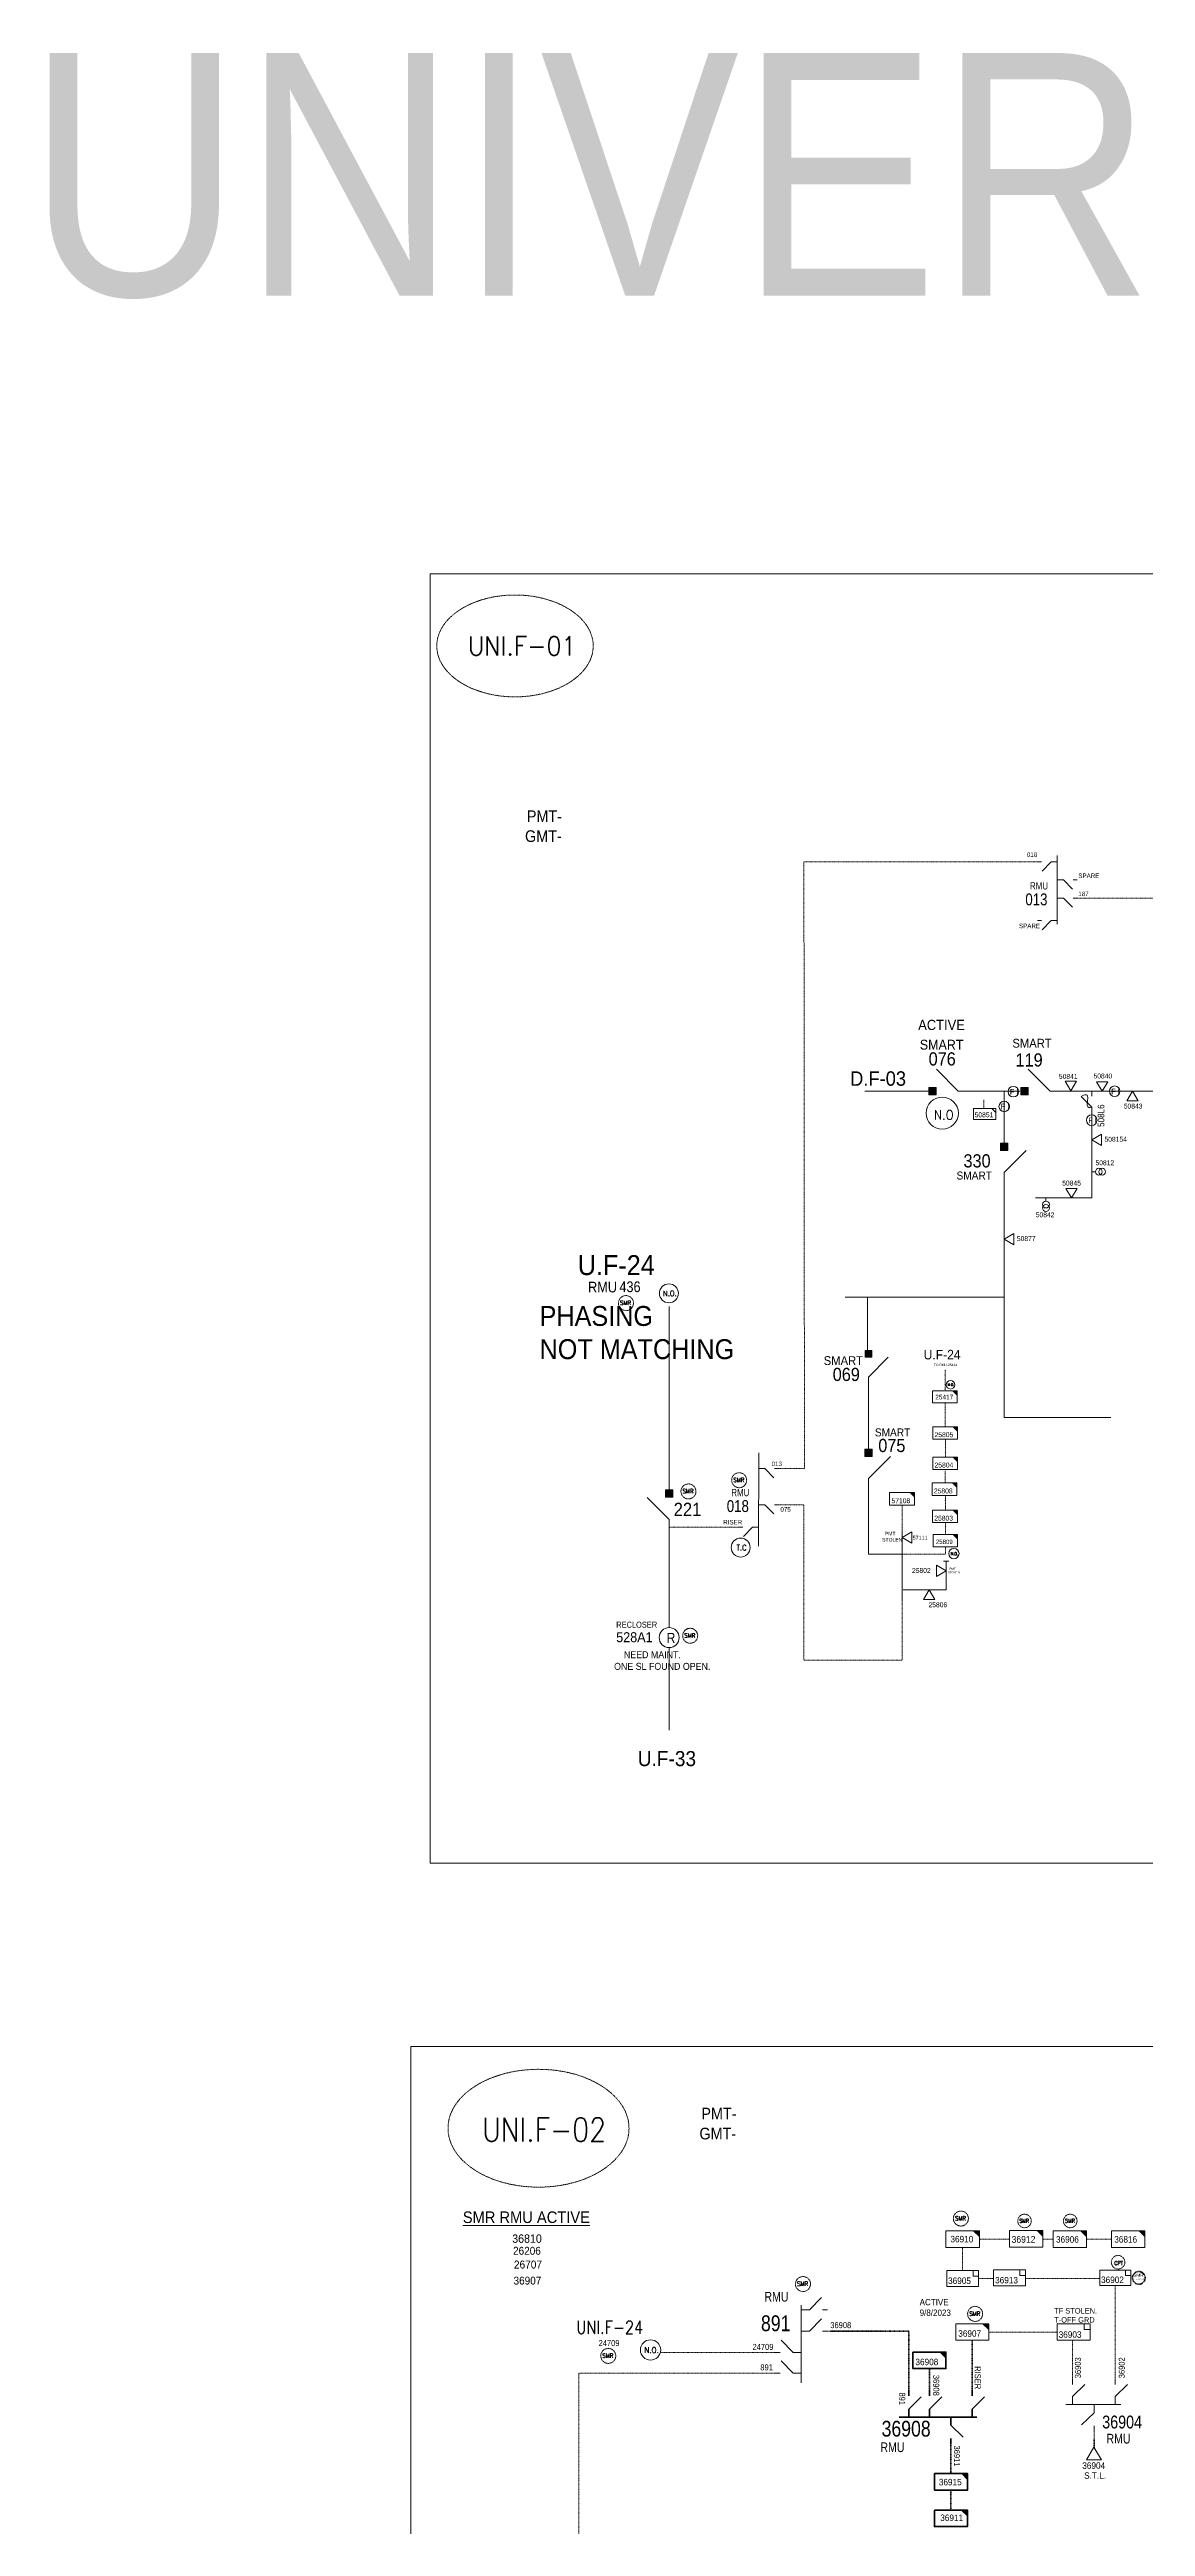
# Model space of a CAD drawing. Header units: metres. Extents: x 65984 to 144644, y -19036 to 23726.
# Drawn here: x 81867 to 82696, y 14734 to 16610 of the extents above; entities that cross this region are included whole.
import ezdxf
from ezdxf.enums import TextEntityAlignment as Align

# ---------------------------------------------------------------- set-up
doc = ezdxf.new("R2010")
doc.units = ezdxf.units.M
doc.header["$MEASUREMENT"] = 0
doc.linetypes.add('DGN Style 3', pattern=[0.013877, 0, -0.013877])
doc.layers.get('0').update_dxf_attribs({"color": 95, "lineweight": 40})
for name, color, linetype, lineweight in [('ABS', 7, 'Continuous', 40), ('ABS NUMBER', 112, 'Continuous', 30), ('d_eos', 111, 'Continuous', 40), ('d_eos no', 121, 'Continuous', 40), ('d_fco', 5, 'Continuous', 40), ('d_fco text', 95, 'Continuous', 40), ('d_oh branch', 94, 'Continuous', 40), ('d_switch', 95, 'Continuous', 40), ('d_tf', 1, 'Continuous', 40), ('d_tf no', 6, 'Continuous', 40), ('d_tf_200', 1, 'Continuous', 40), ('d_ug cable', 95, 'Continuous', 40), ('d_ug tf', 1, 'Continuous', 40), ('d_unit sub', 7, 'Continuous', 40), ('EARTH FAULT INDICATOR', 95, 'Continuous', 40), ('fedr no', 95, 'Continuous', 40), ('GRID STATION  04', 7, 'Continuous', 40), ('O H MAIN FEEDER', 4, 'Continuous', 100), ('REGULATOR', 5, 'Continuous', 40), ('SW N O', 114, 'Continuous', 30)]:
    doc.layers.add(name, color=color, linetype=linetype, lineweight=lineweight)
doc.styles.add('NASKHF', font='naskhf.shx', dxfattribs={"height": 8})
doc.styles.get("Standard").update_dxf_attribs({"font": 'txt.shx'})
doc.styles.add('Style-Andalus', font='andlso.ttf')
doc.styles.add('Style-Arial', font='arial.ttf')
doc.styles.add('Style-ENGINEERING', font='ENGINEERING.shx')
doc.styles.add('Style-msdefault', font='msdefault.shx')
doc.styles.add('Style-STANDARD', font='STANDARD.shx')

# ---------------------------------------------------------------- blocks, each defined once
blk = doc.blocks.new('TF3_11')
at = {"layer": 'd_unit sub', "color": 251, "linetype": 'Continuous', "lineweight": 13}
for p, q in [((11.3, 9), (18.3, 9)), ((18.3, 9), (18.3, 2))]:
    blk.add_line(p, q, dxfattribs=at)
at = {"layer": 'd_unit sub', "color": 251, "linetype": 'Continuous', "lineweight": 13, "flags": 128}
blk.add_lwpolyline([(-21.7, 9), (18.3, 9), (18.3, -11), (-21.7, -11)], close=True, dxfattribs=at)
blk.add_lwpolyline([(18.3, 2), (11.3, 2), (11.3, 9)], dxfattribs=at)
blk = doc.blocks.new('SS')
at = {"color": 0, "linetype": 'ByBlock', "lineweight": -2, "flags": 128}
blk.add_lwpolyline([(6.95, 4.25), (10.45, 4.25), (10.45, 0.75)], close=True, dxfattribs=at)
at = {"color": 0, "linetype": 'ByBlock', "lineweight": -2, "extrusion": (0, 0, -1)}
blk.add_solid([(-6.95, 4.25), (-10.45, 4.25), (-10.45, 0.75)], dxfattribs=at)
at = {"color": 0, "linetype": 'ByBlock', "lineweight": -2}
blk.add_3dface([(-9.55, 4.25), (10.45, 4.25), (10.45, -5.75), (-9.55, -5.75)], dxfattribs=at)
blk = doc.blocks.new('TF3_13')
at = {"layer": 'd_unit sub', "color": 2, "linetype": 'Continuous', "lineweight": 13}
for p, q in [((11.3, 9), (18.3, 9)), ((18.3, 9), (18.3, 2))]:
    blk.add_line(p, q, dxfattribs=at)
at = {"layer": 'd_unit sub', "color": 2, "linetype": 'Continuous', "lineweight": 13, "flags": 128}
blk.add_lwpolyline([(-21.7, 9), (18.3, 9), (18.3, -11), (-21.7, -11)], close=True, dxfattribs=at)
blk.add_lwpolyline([(18.3, 2), (11.3, 2), (11.3, 9)], dxfattribs=at)
blk = doc.blocks.new('ABS2_1_1')
at = {"color": 0, "linetype": 'ByBlock', "lineweight": -2, "ltscale": 500}
for q in [(-29900, 43500), (0, 0)]:
    blk.add_line((0, 13600), q, dxfattribs=at)
at = {"color": 0, "linetype": 'ByBlock', "lineweight": -2, "ltscale": 500, "flags": 128}
for points in [[(5000, 43600), (-5000, 43600), (-5000, 53600), (5000, 53600)], [(3791, 49653), (3791, 49653), (3791, 49653)]]:
    blk.add_lwpolyline(points, close=True, dxfattribs=at)
at = {"color": 0, "linetype": 'ByBlock', "lineweight": -2, "ltscale": 500}
for points in [[(5000, 43600), (-5000, 43600), (5000, 53600), (-5000, 53600)], [(3791, 49653), (3791, 49653), (3791, 49653)]]:
    blk.add_solid(points, dxfattribs=at)
blk = doc.blocks.new('*U1059')
at = {"layer": 'REGULATOR', "color": 7, "linetype": 'Continuous', "lineweight": 13}
blk.add_circle((0, 0.1), 7.56, dxfattribs=at)
at = {"layer": 'ABS NUMBER', "color": 7, "lineweight": 13, "style": 'Style-ENGINEERING', "width": 0.9}
blk.add_text('R', height=7.56, dxfattribs=at).set_placement((-1.9, 3.7), align=Align.TOP_LEFT)
blk = doc.blocks.new('*U893')
at = {"layer": 'SW N O', "color": 3, "lineweight": 13}
blk.add_circle((0, 0), 16.8, dxfattribs=at)
at = {"layer": 'SW N O', "color": 3, "lineweight": 13, "style": 'Style-STANDARD'}
blk.add_text('N.O.', height=9.6, dxfattribs=at).set_placement((1.7, -0.2), align=Align.MIDDLE_CENTER)
blk = doc.blocks.new('TFU_143')
at = {"layer": 'd_tf_200', "color": 3, "linetype": 'Continuous', "lineweight": 13}
blk.add_line((0, 10), (0, 0), dxfattribs=at)
for centre in [(0, 30), (0, 20)]:
    blk.add_circle(centre, 10, dxfattribs=at)
blk = doc.blocks.new('TF_8')
at = {"color": 0, "linetype": 'ByBlock', "lineweight": -2}
blk.add_line((6.3, 4.95), (9.9, 1.35), dxfattribs=at)
blk.add_3dface([(-10.1, 4.95), (9.9, 4.95), (9.9, -5.05), (-10.1, -5.05)], dxfattribs=at)
blk = doc.blocks.new('*U1012')
at = {"layer": 'd_fco', "color": 7, "linetype": 'Continuous', "lineweight": 13}
blk.add_line((-4.6, 4.2), (-10.1, 4.2), dxfattribs=at)
at = {"layer": 'd_fco', "color": 7, "linetype": 'Continuous', "lineweight": 13, "flags": 128}
blk.add_lwpolyline([(13, 4.2), (7.1, 4.2), (-4.4, -7.3)], dxfattribs=at)
at = {"layer": 'd_fco', "color": 7, "linetype": 'Continuous', "lineweight": 13}
blk.add_open_spline([(-4.4, -7.3), (-13, 7.7), (11.6, -7.7), (7.1, 4.2)], degree=3, dxfattribs=at)
blk = doc.blocks.new('*U1360')
at = {"layer": 'EARTH FAULT INDICATOR', "color": 3, "linetype": 'Continuous', "lineweight": 13}
blk.add_circle((0, 0.1), 4, dxfattribs=at)
at = {"layer": 'EARTH FAULT INDICATOR', "color": 3, "lineweight": 13, "style": 'Style-Andalus', "width": 0.9}
blk.add_text('F I', height=4.23, dxfattribs=at).set_placement((-2.6, 2.1), align=Align.TOP_LEFT)
blk = doc.blocks.new('TRA1_1282')
at = {"layer": 'd_tf', "color": 251, "linetype": 'Continuous', "lineweight": 0, "ltscale": 0.000568021, "flags": 128}
blk.add_lwpolyline([(9.9, -17), (-0.1, 0), (-10.1, -17)], close=True, dxfattribs=at)
blk = doc.blocks.new('TRA1_1281')
at = {"layer": 'd_tf', "color": 251, "linetype": 'Continuous', "lineweight": 0, "ltscale": 0.000568021, "xscale": 1.000051222828562, "yscale": 1.000051222828562, "zscale": 1.000051222828562, "rotation": 180.0000000956606}
blk.add_blockref('TRA1_1282', (0, 0), dxfattribs=at)
blk = doc.blocks.new('TRA1_1288')
at = {"layer": 'd_tf', "color": 3, "linetype": 'Continuous', "lineweight": 13, "ltscale": 0.000426762, "extrusion": (0, 0, -1), "flags": 128}
blk.add_lwpolyline([(-10, -17), (0, 0), (10, -17)], close=True, dxfattribs=at)
blk = doc.blocks.new('TRA1_1287')
at = {"layer": 'd_tf', "color": 3, "linetype": 'Continuous', "lineweight": 13, "ltscale": 0.000426762, "xscale": 1.000046566207832, "yscale": 1.000046566207832, "zscale": 1.000046566207832, "rotation": 180.0000000124235}
blk.add_blockref('TRA1_1288', (0, 0), dxfattribs=at)
blk = doc.blocks.new('TRA1_1290')
at = {"layer": 'd_tf', "color": 3, "linetype": 'Continuous', "lineweight": 13, "ltscale": 0.000426762, "flags": 128}
blk.add_lwpolyline([(9.9, -17), (-0.1, 0), (-10.1, -17)], close=True, dxfattribs=at)
blk = doc.blocks.new('TRA1_1289')
at = {"layer": 'd_tf', "color": 3, "linetype": 'Continuous', "lineweight": 13, "ltscale": 0.000426762, "xscale": 1.000046566207833, "yscale": 1.000046566207833, "zscale": 1.000046566207833, "rotation": 180}
blk.add_blockref('TRA1_1290', (0, 0), dxfattribs=at)
blk = doc.blocks.new('*U3831')
at = {"color": 2, "linetype": 'DGN Style 3'}
blk.add_circle((0, 0), 40.1, dxfattribs=at)
at = {"color": 1, "style": 'Style-ENGINEERING', "width": 1.09375}
blk.add_text('SMR', height=20, dxfattribs=at).set_placement((30, 7), align=Align.RIGHT)
at = {"color": 7, "true_color": 0xffffff, "insert": (-35, -5), "char_height": 5.83, "width": 324.55, "attachment_point": 1}
blk.add_mtext('\\fCalibri|b0|i0|c178178|p39;ACTIVE 26.09.2023\\P', dxfattribs=at)
blk = doc.blocks.new('*U3382')
at = {"layer": 'SW N O', "color": 3, "lineweight": 13}
blk.add_circle((0, 0), 16.8, dxfattribs=at)
at = {"layer": 'SW N O', "color": 3, "lineweight": 13, "insert": (1.7, -1.8), "char_height": 9.6, "attachment_point": 5, "line_spacing_factor": 0.6, "style": 'Style-STANDARD'}
blk.add_mtext('N.O', dxfattribs=at)
blk = doc.blocks.new('*U3508')
at = {"layer": 'SW N O', "color": 1, "lineweight": 13}
blk.add_circle((0, 0), 16.8, dxfattribs=at)
at = {"layer": 'SW N O', "color": 1, "lineweight": 13, "style": 'Style-STANDARD'}
blk.add_text('T.C', height=9.6, dxfattribs=at).set_placement((1.7, -0.2), align=Align.MIDDLE_CENTER)

msp = doc.modelspace()

# ---------------------------------------------------------------- linework, layer by layer
at = {"layer": 'd_eos', "color": 7, "linetype": 'Continuous', "lineweight": 13, "ltscale": 0.638341}
for p, q in [((82629.5, 15947.7), (82629.5, 15999.7)), ((82617.4, 15994.8), (82614.6, 15994.8)), ((82624.9, 15994.8), (82618.1, 15987.8)), ((82629.5, 15994.8), (82624.9, 15994.8)), ((82629.5, 15981.1), (82634.1, 15981.1)), ((82634.1, 15981.1), (82640.9, 15974.1)), ((82641.6, 15981.1), (82644.4, 15981.1)), ((82629.5, 15967.4), (82634.1, 15967.4)), ((82634.1, 15967.4), (82640.9, 15960.4)), ((82641.6, 15967.4), (82644.4, 15967.4)), ((82617.4, 15950.4), (82614.6, 15950.4)), ((82624.8, 15950.4), (82618, 15943.4)), ((82629.5, 15950.4), (82624.8, 15950.4)), ((82415.5, 15535.4), (82418.4, 15535.4)), ((82415.5, 15508), (82418.4, 15508)), ((82391.4, 15491), (82388.5, 15491))]:
    msp.add_line(p, q, dxfattribs=at)
at = {"layer": 'd_eos', "color": 2, "linetype": 'Continuous', "lineweight": 13, "ltscale": 0.638341}
for p, q in [((82403.4, 15476.6), (82403.5, 15547.4)), ((82403.5, 15535.4), (82408.1, 15535.4)), ((82408.1, 15535.4), (82414.9, 15528.4)), ((82403.5, 15508), (82408.1, 15508)), ((82408.1, 15508), (82414.9, 15501)), ((82398.8, 15491), (82392, 15484)), ((82403.4, 15491), (82398.8, 15491))]:
    msp.add_line(p, q, dxfattribs=at)
at = {"layer": 'd_eos', "color": 3, "linetype": 'Continuous', "lineweight": 13, "ltscale": 0.574507}
msp.add_line((82547.5, 15465.4), (82543.3, 15465.4), dxfattribs=at)
at = {"layer": 'd_eos', "color": 2, "linetype": 'Continuous', "lineweight": 13, "ltscale": 0.849632}
for p, q in [((82435.7, 14901.9), (82435.7, 14843.1)), ((82435.7, 14898.4), (82441.9, 14898.4)), ((82441.9, 14898.4), (82451, 14907.7)), ((82451.8, 14898.4), (82455.6, 14898.4)), ((82429.6, 14866), (82420.5, 14875.4)), ((82435.7, 14882.2), (82441.9, 14882.2)), ((82441.9, 14882.2), (82451, 14891.5)), ((82451.8, 14882.2), (82455.6, 14882.2)), ((82419.7, 14866), (82415.9, 14866)), ((82429.6, 14850.5), (82420.5, 14859.8)), ((82435.8, 14866), (82429.6, 14866)), ((82419.6, 14850.5), (82415.9, 14850.5)), ((82435.7, 14850.5), (82429.6, 14850.5))]:
    msp.add_line(p, q, dxfattribs=at)
at = {"layer": 'd_eos', "color": 7, "linetype": 'Continuous', "lineweight": 211, "ltscale": 0.849632}
for p, q in [((82517.2, 14833.2), (82517.2, 14837)), ((82532.7, 14833.2), (82532.7, 14837)), ((82565, 14833.2), (82565, 14837)), ((82568.6, 14817.1), (82509.8, 14817.1)), ((82517.2, 14823.3), (82526.5, 14832.4)), ((82517.2, 14817.1), (82517.2, 14823.3)), ((82532.7, 14823.3), (82542, 14832.4)), ((82532.7, 14817.1), (82532.7, 14823.3)), ((82548.9, 14817.1), (82548.9, 14811)), ((82565, 14823.3), (82574.4, 14832.4)), ((82565, 14817.1), (82565, 14823.3)), ((82548.9, 14811), (82558.2, 14801.9)), ((82548.9, 14801), (82548.9, 14797.3))]:
    msp.add_line(p, q, dxfattribs=at)
at = {"layer": 'd_eos', "color": 7, "linetype": 'Continuous', "lineweight": 13, "ltscale": 0.849632}
for p, q in [((82641.1, 14841.8), (82641.1, 14845.6)), ((82641.1, 14832.8), (82650.4, 14841.8)), ((82673.4, 14841.8), (82673.4, 14845.6)), ((82673.4, 14832.8), (82682.7, 14841.8)), ((82677.5, 14826.6), (82635.9, 14826.6)), ((82641.1, 14826.6), (82641.1, 14832.8)), ((82657.3, 14820.4), (82647.9, 14811.4)), ((82657.3, 14826.6), (82657.3, 14820.4)), ((82673.4, 14826.6), (82673.4, 14832.8)), ((82657.3, 14810.5), (82657.3, 14806.8))]:
    msp.add_line(p, q, dxfattribs=at)
at = {"layer": 'd_oh branch', "color": 3, "linetype": 'Continuous', "lineweight": 13}
for p, q in [((82589.3, 15821.1), (82589.3, 15779.2)), ((82655.7, 15804.9), (82655.6, 15740.4)), ((82655.6, 15740.4), (82612.9, 15740.4)), ((82589.3, 15665.1), (82468.8, 15665.1)), ((82512.1, 15435), (82512.1, 15488.5))]:
    msp.add_line(p, q, dxfattribs=at)
at = {"layer": 'd_oh branch', "color": 3, "linetype": 'Continuous', "lineweight": 13, "flags": 128}
for points in [[(82589.3, 15755.5), (82589.3, 15574), (82670, 15574)], [(82485.9, 15624.8), (82485.9, 15665.1)], [(82486.5, 15548.1), (82486.5, 15598)], [(82486.5, 15470.5), (82486.5, 15520.3)], [(82512.1, 15470.5), (82486.5, 15470.5)], [(82512.7, 15443.5), (82545.4, 15443.5), (82545.4, 15465.4)]]:
    msp.add_lwpolyline(points, dxfattribs=at)
at = {"layer": 'd_ug cable', "color": 3, "linetype": 'DGN Style 3', "lineweight": 13}
for p, q in [((82574, 15814.7), (82574, 15808.2)), ((82544.8, 15557.7), (82544.8, 15544.1)), ((82512.1, 15488.1), (82512.1, 15507.5)), ((82388.5, 15491), (82335.7, 15491))]:
    msp.add_line(p, q, dxfattribs=at)
at = {"layer": 'd_ug cable', "color": 251, "linetype": 'DGN Style 3', "lineweight": 13}
for p, q in [((82593.3, 14951.9), (82570.5, 14951.9)), ((82626.4, 14951.9), (82618.6, 14951.9)), ((82670.5, 14951.9), (82651.7, 14951.9)), ((82569.9, 14922.2), (82581.4, 14922.2)), ((82605.7, 14922.2), (82661.7, 14922.2)), ((82673.4, 14916.7), (82673.4, 14845.6)), ((82577.5, 14881.6), (82629.4, 14881.6)), ((82329.6, 14866), (82415.9, 14866)), ((82657.3, 14806.8), (82657.3, 14800.6))]:
    msp.add_line(p, q, dxfattribs=at)
at = {"layer": 'd_ug cable', "color": 251, "linetype": 'DGN Style 3', "lineweight": 100}
for p, q in [((82565, 14837), (82565, 14875.4)), ((82532.7, 14837), (82532.7, 14853.9)), ((82657.3, 14800.6), (82657.3, 14794.4))]:
    msp.add_line(p, q, dxfattribs=at)
at = {"layer": 'd_ug cable', "color": 234, "linetype": 'DGN Style 3', "lineweight": 13}
msp.add_line((82641.1, 14845.6), (82641.1, 14875.4), dxfattribs=at)
at = {"layer": 'd_ug cable', "color": 3, "linetype": 'DGN Style 3', "lineweight": 13, "flags": 128}
for points in [[(82614.6, 15994.8), (82437.7, 15994.9), (82438.1, 15535.4), (82418.4, 15535.4)], [(82779.9, 15994.1), (82779.9, 15967.4), (82644.4, 15967.4)], [(82544.6, 15594.3), (82544.6, 15610.3)], [(82544.7, 15585), (82544.7, 15567.3)], [(82544.6, 15533.8), (82544.6, 15524.6)], [(82544.8, 15515.1), (82544.8, 15504)], [(82512.1, 15435), (82512.1, 15390.2), (82437.6, 15390.2), (82437.6, 15508), (82418.4, 15508)], [(82544.8, 15494.5), (82544.8, 15485.4)], [(82544.8, 15476.2), (82544.8, 15470.5), (82544.8, 15470.5)], [(82512.2, 15470.5), (82544.8, 15470.5), (82544.8, 15470.5)]]:
    msp.add_lwpolyline(points, dxfattribs=at)
at = {"layer": 'd_ug cable', "color": 251, "linetype": 'DGN Style 3', "lineweight": 13, "flags": 128}
for points in [[(82557.8, 14945.6), (82557.8, 14928.3)], [(82455.6, 14882.2), (82498.8, 14882.2)], [(82415.9, 14850.5), (82267.3, 14850.5), (82267.3, 14690.6)]]:
    msp.add_lwpolyline(points, dxfattribs=at)
at = {"layer": 'd_ug cable', "color": 251, "linetype": 'DGN Style 3', "lineweight": 100, "flags": 128}
for points in [[(82457.9, 14882.2), (82517.2, 14882.2), (82517.2, 14837)], [(82548.9, 14798.8), (82548.9, 14774.9), (82548.9, 14774.9)], [(82548.9, 14761.9), (82548.9, 14746.8), (82548.9, 14746.8)]]:
    msp.add_lwpolyline(points, dxfattribs=at)
at = {"layer": 'd_ug cable', "color": 2, "linetype": 'DGN Style 3', "lineweight": 13}
for centre, radius in [((82303, 15660.7), 5.68), ((82388.7, 15526.6), 5.68), ((82350.3, 15518.1), 5.68), ((82351.6, 15408.8), 5.68), ((82556.5, 14967.5), 5.68), ((82604.7, 14965.7), 5.12), ((82639.3, 14965.7), 5.12), ((82675.5, 14934.4), 5.12), ((82437, 14917.9), 5.68), ((82567.3, 14895.3), 5.68), ((82289.6, 14863.5), 5.68)]:
    msp.add_circle(centre, radius, dxfattribs=at)
at = {"layer": 'd_ug cable', "color": 3, "linetype": 'DGN Style 3', "lineweight": 13}
msp.add_point((82544.8, 15511.1), dxfattribs=at)
at = {"layer": 'fedr no', "color": 82, "linetype": 'DGN Style 3', "lineweight": 13, "true_color": 0x1dc70e}
for centre, major_axis in [((82219, 16158.3), (59.2, 0)), ((82236.8, 15035.9), (68.5, 0))]:
    msp.add_ellipse(centre, major_axis=major_axis, ratio=0.651175, dxfattribs=at)
at = {"layer": 'O H MAIN FEEDER', "color": 3, "lineweight": 13, "ltscale": 0.498271}
for p, q in [((82535.2, 15821.1), (82483.8, 15821.1)), ((82601, 15821.1), (82561.3, 15821.1)), ((83031.9, 15821.1), (82631.7, 15821.1))]:
    msp.add_line(p, q, dxfattribs=at)
at = {"layer": 'O H MAIN FEEDER', "color": 140, "lineweight": 13, "ltscale": 0.498271, "flags": 128}
for points in [[(82154.7, 16212.9), (83546.8, 16212.9), (83546.8, 15236.5), (82154.7, 15236.5)], [(82140.2, 15097.9), (83293.8, 15097.9), (83293.8, 14291.9), (82140.2, 14291.9)]]:
    msp.add_lwpolyline(points, close=True, dxfattribs=at)
at = {"layer": 'O H MAIN FEEDER', "color": 6, "lineweight": 13, "ltscale": 0.498271, "flags": 128}
msp.add_lwpolyline([(82335.7, 15658.2), (82335.7, 15519.2)], dxfattribs=at)
at = {"layer": 'O H MAIN FEEDER', "color": 3, "lineweight": 13, "ltscale": 0.498271, "flags": 128}
for points in [[(82335.7, 15489.7), (82335.7, 15430.6)], [(82335.7, 15431.1), (82335.7, 15415.3)], [(82335.7, 15400.1), (82335.7, 15337.3)]]:
    msp.add_lwpolyline(points, dxfattribs=at)

# ---------------------------------------------------------------- block references
at = {"color": 1, "xscale": 0.12, "yscale": 0.12, "zscale": 0.12}
msp.add_blockref('*U3831', (82691.2, 14922.6), dxfattribs=at)
at = {"layer": 'ABS', "color": 2, "linetype": 'Continuous', "lineweight": 13, "ltscale": 0.829472, "xscale": 0.000555747191877611, "zscale": 0.0003680335276451397}
for p, yscale, rotation in [((82562.1, 15821.1), -0.0005557471918776113, 270.0000000000002), ((82631.7, 15821.1), -0.0005557471918776113, 270.0000000000002), ((82589.3, 15752.1), -0.0005557471918776113, 180.0000000000002), ((82486.5, 15520.3), -0.0005557471918776113, 180.0000000000002), ((82335.7, 15489.4), 0.000555747191877611, 359.9999999999998)]:
    msp.add_blockref('ABS2_1_1', p, dxfattribs=dict(at, yscale=yscale, rotation=rotation))
at = {"layer": 'ABS', "color": 2, "linetype": 'Continuous', "lineweight": 13, "ltscale": 0.77552, "xscale": 0.0005015250932735565, "yscale": -0.0005015250932735568, "zscale": 0.0003680335276451397, "rotation": 180.0000000000002}
msp.add_blockref('ABS2_1_1', (82486.5, 15597.9), dxfattribs=at)
at = {"layer": 'd_fco', "color": 7, "linetype": 'Continuous', "lineweight": 13, "xscale": 0.7000000000000004, "yscale": 0.7000000000000004, "zscale": 0.7000000000000004, "rotation": 269.9640835135763}
msp.add_blockref('*U1012', (82652.7, 15814.1), dxfattribs=at)
at = {"layer": 'd_tf', "color": 3, "linetype": 'Continuous', "lineweight": 13, "ltscale": 0.000426762, "xscale": 0.4267622666565712, "yscale": 0.4267622666565712, "zscale": 0.4267622666565712}
for p in [(82639.7, 15821.4), (82663.5, 15821.1), (82640.2, 15740.3)]:
    msp.add_blockref('TRA1_1289', p, dxfattribs=at)
at = {"layer": 'd_tf', "color": 3, "linetype": 'Continuous', "lineweight": 13, "ltscale": 0.000426762, "extrusion": (0, 0, -1)}
for name, p, xscale, yscale, zscale, rotation in [('TRA1_1289', (-82686.4, 15821.1), 0.4267622666565712, 0.4267622666565712, 0.4267622666565712, 180), ('TRA1_1287', (-82545.4, 15458), 0.4267622666611982, 0.4267622666611982, 0.4267622666611982, 269.9997331952823), ('TRA1_1289', (-82532.4, 15443.5), 0.4267622666565712, 0.4267622666565712, 0.4267622666565712, 180)]:
    msp.add_blockref(name, p, dxfattribs=dict(at, xscale=xscale, yscale=yscale, zscale=zscale, rotation=rotation))
at = {"layer": 'd_tf', "color": 3, "linetype": 'Continuous', "lineweight": 13, "ltscale": 0.000426762}
for name, p, xscale, yscale, zscale, rotation in [('TRA1_1289', (82655.6, 15784.3), 0.4267622666565712, 0.4267622666565712, 0.4267622666565712, 270), ('TRA1_1289', (82589.3, 15709.1), 0.4267622666565712, 0.4267622666565712, 0.4267622666565712, 270), ('TRA1_1287', (82512.1, 15483.2), 0.4267622666611982, 0.4267622666611982, 0.4267622666611982, 269.9997331952823)]:
    msp.add_blockref(name, p, dxfattribs=dict(at, xscale=xscale, yscale=yscale, zscale=zscale, rotation=rotation))
at = {"layer": 'd_tf', "color": 251, "linetype": 'Continuous', "lineweight": 0, "ltscale": 0.000568021, "xscale": 0.5680205772216635, "yscale": 0.5680205772216635, "zscale": 0.5680205772216635, "rotation": 179.9981323669769}
msp.add_blockref('TRA1_1281', (82657.2, 14794.5), dxfattribs=at)
at = {"layer": 'd_tf_200', "color": 3, "linetype": 'Continuous', "lineweight": 13, "xscale": 0.2560573599939425, "yscale": 0.2560573599939425, "zscale": 0.2560573599939425}
for p, rotation in [((82655.8, 15760.2), 269.9999999999999), ((82620.9, 15740.4), 179.9999999999999)]:
    msp.add_blockref('TFU_143', p, dxfattribs=dict(at, rotation=rotation))
at = {"layer": 'd_ug tf', "color": 3, "linetype": 'Continuous', "lineweight": 13, "xscale": 0.8535245333131425, "yscale": 0.8535245333131425, "zscale": 0.4267622666565712}
msp.add_blockref('TF_8', (82574.6, 15803.9), dxfattribs=at)
at = {"layer": 'd_unit sub', "color": 3, "linetype": 'Continuous', "lineweight": 13}
for p, xscale, yscale, zscale in [((82544, 15590.4), 0.9280043351461694, 0.9280043351461694, 0.4245641568002296), ((82544.2, 15563.1), 0.9434759040005102, 0.9434759040005102, 0.4717379520002551), ((82544.2, 15540.1), 0.9434759040005102, 0.9434759040005102, 0.4717379520002551), ((82511.6, 15513.2), 0.9434759040005102, 0.9434759040005102, 0.4717379520002551), ((82543.7, 15520.5), 0.9434759040005102, 0.9434759040005102, 0.4717379520002551), ((82544, 15499.9), 0.9434759040005102, 0.9434759040005102, 0.4717379520002551), ((82544.4, 15481.5), 0.9179691447099977, 0.9179691447099977, 0.4245641568002296)]:
    msp.add_blockref('SS', p, dxfattribs=dict(at, xscale=xscale, yscale=yscale, zscale=zscale))
at = {"layer": 'd_unit sub', "color": 2, "linetype": 'Continuous', "lineweight": 13}
for p, xscale, yscale, zscale in [((82557.3, 14952.9), 1.264314828410022, 1.264314828410022, 0.6694920077269687), ((82605.4, 14953.1), 1.268482970073691, 1.268482970073691, 0.6025428069542719), ((82638.5, 14952.9), 1.264314828410022, 1.264314828410022, 0.6694920077269687), ((82564.5, 14882.5), 1.247377842021872, 1.247377842021872, 0.6236889210109361)]:
    msp.add_blockref('SS', p, dxfattribs=dict(at, xscale=xscale, yscale=yscale, zscale=zscale))
at = {"layer": 'd_unit sub', "color": 251, "linetype": 'Continuous', "lineweight": 13, "xscale": 1.264314828410022, "yscale": 1.264314828410022, "zscale": 0.6694920077269687}
msp.add_blockref('SS', (82682.6, 14952.9), dxfattribs=at)
at = {"layer": 'd_unit sub', "color": 251, "linetype": 'Continuous', "lineweight": 13, "rotation": 359.9997}
for p, xscale, yscale, zscale in [((82558.9, 14922.8), 0.6032841558639342, 0.6032841558639342, 0.6032841558639342), ((82594.4, 14923.2), 0.6032841558639342, 0.6032841558639342, 0.6032841558639342), ((82642.9, 14882.2), 0.6231554864747492, 0.6231554864747492, 0.6231554864747492)]:
    msp.add_blockref('TF3_11', p, dxfattribs=dict(at, xscale=xscale, yscale=yscale, zscale=zscale))
at = {"layer": 'd_unit sub', "color": 2, "linetype": 'Continuous', "lineweight": 13, "xscale": 0.5891449891821184, "yscale": 0.5891449891821184, "zscale": 0.5891449891821184, "rotation": 359.9997}
msp.add_blockref('TF3_13', (82674.4, 14923.2), dxfattribs=at)
at = {"layer": 'd_unit sub', "color": 251, "linetype": 'Continuous', "lineweight": 40, "xscale": 1.247377842021872, "yscale": 1.247377842021872, "zscale": 0.6236889210109361}
for p in [(82532.1, 14861.1), (82548.5, 14769.1), (82548.4, 14741.5)]:
    msp.add_blockref('SS', p, dxfattribs=at)
at = {"layer": 'EARTH FAULT INDICATOR', "color": 3, "linetype": 'Continuous', "lineweight": 13}
for p in [(82589.3, 15809.5), (82596.2, 15820.7), (82672.9, 15821), (82655.5, 15799.1)]:
    msp.add_blockref('*U1360', p, dxfattribs=at)
at = {"layer": 'REGULATOR', "color": 7, "linetype": 'Continuous', "lineweight": 13}
msp.add_blockref('*U1059', (82335.7, 15407.3), dxfattribs=at)
at = {"layer": 'SW N O', "color": 3, "lineweight": 13}
for name, p, xscale, yscale, zscale in [('*U3382', (82542.4, 15804.5), 0.7248272908611374, 0.7248272908611374, 0.7248272908611374), ('*U893', (82335.5, 15668.1), 0.42662677594448, 0.42662677594448, 0.42662677594448), ('*U893', (82548.7, 15598.9), 0.1935950750300469, 0.1935950750300469, 0.1935950750300469), ('*U893', (82551.2, 15471), 0.2319785926138451, 0.2319785926138451, 0.2319785926138451), ('*U893', (82321.6, 14868), 0.457953654164006, 0.457953654164006, 0.457953654164006)]:
    msp.add_blockref(name, p, dxfattribs=dict(at, xscale=xscale, yscale=yscale, zscale=zscale))
at = {"layer": 'SW N O', "color": 1, "lineweight": 13, "xscale": 0.42662677594448, "yscale": 0.42662677594448, "zscale": 0.42662677594448}
msp.add_blockref('*U3508', (82389.8, 15475.6), dxfattribs=at)

# ---------------------------------------------------------------- texts
at = {"layer": 'ABS NUMBER', "color": 2, "lineweight": 13, "style": 'Style-Arial'}
for s, height, width, p in [('076', 10, 0.88, (82532.1, 15850.6)), ('119', 10, 0.88, (82597.9, 15849.8)), ('330', 10, 0.88, (82558.5, 15773.4)), ('069', 10, 0.88, (82459.5, 15611.7)), ('075', 10, 0.88, (82494, 15557.9)), ('221', 10, 0.9, (82339.1, 15509.5)), ('528A1', 7.58, 0.9, (82295.6, 15411.5))]:
    msp.add_text(s, height=height, dxfattribs=dict(at, width=width)).set_placement(p, align=Align.TOP_LEFT)
at = {"layer": 'd_eos no', "color": 7, "linetype": 'Continuous', "lineweight": 13}
for s, height, style, width, p in [('GMT-', 8.84, 'Style-Arial', 0.88, (82226.6, 16018.7)), ('PMT-', 8.84, 'Style-Arial', 0.88, (82228, 16033.8)), ('013', 9, 'Style-msdefault', 0.833333, (82605.3, 15970.9)), ('RMU', 5.5, 'Style-msdefault', 0.818182, (82608.8, 15979.4)), ('PMT-', 8.84, 'Style-Arial', 0.88, (82360.1, 15051.4)), ('GMT-', 8.84, 'Style-Arial', 0.88, (82358.6, 15036.3)), ('36904', 9.72, 'Style-msdefault', 0.833333, (82663.5, 14818.3)), ('RMU', 7.32, 'Style-msdefault', 0.818182, (82666.7, 14804.5))]:
    msp.add_text(s, height=height, dxfattribs=dict(at, style=style, width=width)).set_placement(p, align=Align.TOP_LEFT)
at = {"layer": 'd_eos no', "color": 2, "linetype": 'Continuous', "lineweight": 13, "style": 'Style-msdefault'}
for s, height, width, p in [('018', 9, 0.833333, (82379.3, 15511.5)), ('RMU', 5.5, 0.818182, (82382.7, 15520)), ('891', 11.98, 0.833333, (82405.2, 14894.2))]:
    msp.add_text(s, height=height, dxfattribs=dict(at, width=width)).set_placement(p, align=Align.TOP_LEFT)
at = {"layer": 'd_eos no', "color": 2, "linetype": 'Continuous', "lineweight": 53, "style": 'Style-msdefault', "width": 0.818182}
msp.add_text('RMU', height=7.32, dxfattribs=at).set_placement((82407.8, 14912), align=Align.TOP_LEFT)
at = {"layer": 'd_eos no', "color": 7, "linetype": 'Continuous', "lineweight": 53, "style": 'Style-msdefault', "width": 0.818182}
msp.add_text('RMU', height=7.32, dxfattribs=at).set_placement((82495.6, 14798), align=Align.TOP_LEFT)
at = {"layer": 'd_eos no', "color": 7, "linetype": 'Continuous', "lineweight": 140, "style": 'Style-msdefault', "width": 0.833333}
msp.add_text('36908', height=11.98, dxfattribs=at).set_placement((82496.5, 14814.4), align=Align.TOP_LEFT)
at = {"layer": 'd_eos no', "color": 7, "linetype": 'Continuous', "lineweight": 13, "insert": (81849.3, 16607.2), "char_height": 183.65, "attachment_point": 1, "style": 'NASKHF'}
msp.add_mtext('\\fArial|b0|i0|c178178|p39;\\H1x;\\W0.88;UNIVERSITY GRID\\P', dxfattribs=at)
at = {"layer": 'd_fco text', "color": 7, "linetype": 'Continuous', "lineweight": 13, "style": 'Style-msdefault', "width": 0.916667}
msp.add_text('508L6', height=5, rotation=90, dxfattribs=at).set_placement((82660.1, 15794.1), align=Align.TOP_LEFT)
at = {"layer": 'd_fco text', "color": 121, "linetype": 'Continuous', "lineweight": 13, "style": 'Style-msdefault', "width": 0.916667}
msp.add_text('RECLOSER', height=4.6, dxfattribs=at).set_placement((82295.6, 15419.5), align=Align.TOP_LEFT)
at = {"layer": 'd_switch', "color": 1, "linetype": 'Continuous', "lineweight": 13, "style": 'Style-ENGINEERING', "width": 0.857143}
msp.add_text('018', height=3.43, dxfattribs=at).set_placement((82614.3, 16002), align=Align.TOP_RIGHT)
for s, p in [('SPARE', (82645.4, 15986)), ('187', (82645.4, 15972.3)), ('SPARE', (82600.5, 15948)), ('013', (82413.2, 15540.7)), ('RISER', (82376.6, 15496.5)), ('075', (82419.9, 15506.2))]:
    msp.add_text(s, height=3.43, dxfattribs=at).set_placement(p, align=Align.TOP_LEFT)
at = {"layer": 'd_switch', "color": 2, "linetype": 'Continuous', "lineweight": 13, "style": 'Style-ENGINEERING', "width": 0.857143}
msp.add_text('24709', height=4.57, dxfattribs=at).set_placement((82298.1, 14875.5), align=Align.TOP_RIGHT)
at = {"layer": 'd_switch', "color": 7, "linetype": 'Continuous', "lineweight": 13, "style": 'Style-ENGINEERING', "width": 0.857143}
for s, p in [('36908', (82473.5, 14889.1)), ('24709', (82414.6, 14872.6))]:
    msp.add_text(s, height=4.57, dxfattribs=at).set_placement(p, align=Align.TOP_RIGHT)
msp.add_text('891', height=4.57, rotation=359.9918, dxfattribs=at).set_placement((82414.2, 14857.1), align=Align.TOP_RIGHT)
for s, p in [('36903', (82642.8, 14846.6)), ('36902', (82676, 14846.6))]:
    msp.add_text(s, height=4.57, rotation=90, dxfattribs=at).set_placement(p, align=Align.TOP_LEFT)
at = {"layer": 'd_switch', "color": 7, "linetype": 'Continuous', "lineweight": 30, "style": 'Style-ENGINEERING', "width": 0.857143}
for s, rotation, p in [('36908', 270, (82540.1, 14833.3)), ('RISER', 270, (82571.6, 14838.3)), ('891', 269.9918, (82514.4, 14826.3)), ('36911', 270, (82555.8, 14779.8))]:
    msp.add_text(s, height=4.57, rotation=rotation, dxfattribs=at).set_placement(p, align=Align.TOP_RIGHT)
at = {"layer": 'd_switch', "color": 30, "linetype": 'Continuous', "lineweight": 13, "ltscale": 0.9, "insert": (82627.1, 14899.7), "char_height": 4.109, "attachment_point": 1, "style": 'NASKHF'}
msp.add_mtext('\\FENGINEERING;\\H1x;\\W0.857143;TF STOLEN.\\PT-OFF GRD', dxfattribs=at)
at = {"layer": 'd_tf no', "color": 55, "linetype": 'Continuous', "lineweight": 13, "style": 'Style-msdefault', "width": 0.945946}
msp.add_text('D.F-03', height=10.94, dxfattribs=at).set_placement((82472.7, 15836.2), align=Align.TOP_LEFT)
at = {"layer": 'd_tf no', "color": 3, "linetype": 'Continuous', "lineweight": 13, "style": 'Style-msdefault', "width": 0.945946}
for s, height, p in [('50841', 3.7, (82630.7, 15834.2)), ('50840', 3.7, (82656.9, 15834.5)), ('50843', 3.7, (82679.8, 15811.7)), ('508154', 3.7, (82665.2, 15786.6)), ('50812', 3.7, (82658.4, 15768.8)), ('50845', 3.7, (82633.2, 15753.4)), ('50842', 3.7, (82613.2, 15729.4)), ('50877', 3.7, (82598.9, 15711.4)), ('25417', 3.56, (82537.1, 15591.3)), ('25805', 3.7, (82536.6, 15562.9)), ('25804', 3.7, (82536.6, 15539.9)), ('57108', 3.7, (82504, 15512.9)), ('25803', 3.7, (82536.4, 15499.7)), ('57111', 2.97, (82520, 15484.5)), ('25809', 3.33, (82537.6, 15481.6)), ('25802', 3.7, (82519.5, 15460.1)), ('25806', 3.7, (82532, 15434.1))]:
    msp.add_text(s, height=height, dxfattribs=at).set_placement(p, align=Align.TOP_LEFT)
msp.add_text('50851', height=3.7, dxfattribs=at).set_placement((82566.9, 15801.4))
at = {"layer": 'd_tf no', "color": 2, "linetype": 'Continuous', "lineweight": 13, "style": 'Style-msdefault', "width": 0.945946}
for s, height, p in [('U.F-24', 15.08, (82266.5, 15697)), ('U.F-24', 7.24, (82528.3, 15625.3)), ('TO RMU-25414', 1.805, (82536.1, 15614.8)), ('U.F-33', 11.42, (82311.9, 15321.5)), ('36910', 4.92, (82548.6, 14954.4)), ('36912', 5.13, (82594.9, 14954.3)), ('36906', 4.92, (82628.5, 14954.2)), ('36902', 4.92, (82662.6, 14923.6)), ('36907', 4.92, (82554.5, 14882.9))]:
    msp.add_text(s, height=height, dxfattribs=at).set_placement(p, align=Align.TOP_LEFT)
at = {"layer": 'd_tf no', "color": 121, "linetype": 'Continuous', "lineweight": 13, "style": 'Style-msdefault', "width": 0.945946}
for s, height, p in [('36810', 6.36, (82216.9, 14955.5)), ('36907', 5.98, (82217.9, 14923.5))]:
    msp.add_text(s, height=height, dxfattribs=at).set_placement(p, align=Align.TOP_LEFT)
at = {"layer": 'd_tf no', "color": 251, "linetype": 'Continuous', "lineweight": 13, "style": 'Style-msdefault', "width": 0.945946}
for s, p in [('36816', (82672.6, 14954.2)), ('36905', (82546.8, 14922.9)), ('36913', (82582.4, 14923.3)), ('36903', (82630.5, 14882.1))]:
    msp.add_text(s, height=4.92, dxfattribs=at).set_placement(p, align=Align.TOP_LEFT)
at = {"layer": 'd_tf no', "color": 121, "linetype": 'Continuous', "lineweight": 40, "style": 'Style-msdefault', "width": 0.945946}
for s, height, p in [('26206', 5.99, (82217.5, 14946.1)), ('26707', 6.04, (82218.2, 14935.7))]:
    msp.add_text(s, height=height, dxfattribs=at).set_placement(p, align=Align.TOP_LEFT)
at = {"layer": 'd_tf no', "color": 251, "linetype": 'Continuous', "lineweight": 40, "style": 'Style-msdefault', "width": 0.945946}
for s, p in [('36908', (82522.1, 14861.4)), ('36904', (82648.4, 14782.9)), ('36915', (82539.8, 14770.4)), ('36911', (82540.9, 14743.4))]:
    msp.add_text(s, height=4.92, dxfattribs=at).set_placement(p, align=Align.TOP_LEFT)
at = {"layer": 'd_tf no', "color": 7, "linetype": 'Continuous', "lineweight": 40, "style": 'Style-msdefault', "width": 0.945946}
msp.add_text('S.T.L.', height=4.92, dxfattribs=at).set_placement((82649.8, 14775.4), align=Align.TOP_LEFT)
at = {"layer": 'd_tf no', "color": 121, "linetype": 'Continuous', "lineweight": 13, "attachment_point": 1, "style": 'NASKHF'}
for s, insert, char_height in [('\\Fmsdefault;\\H1x;\\W0.945946;ACTIVE\\P', (82524.2, 15875.2), 7.732), ('\\Fmsdefault;\\H1x;\\W0.945946;\\LSMR RMU ACTIVE', (82179.5, 14972.9), 8.773), ('\\Fmsdefault;\\H1x;\\W0.945946;ACTIVE\\P9/8/2023', (82525.3, 14906.6), 4.797)]:
    msp.add_mtext(s, dxfattribs=dict(at, insert=insert, char_height=char_height))
at = {"layer": 'd_tf no', "color": 2, "linetype": 'Continuous', "lineweight": 40, "attachment_point": 1, "style": 'NASKHF'}
for s, insert, char_height in [('\\Fmsdefault;\\H1x;\\W0.947368;SMART', (82525.4, 15860.1), 7.455), ('\\Fmsdefault;\\H1x;\\W0.947368;SMART', (82595.5, 15860.8), 6.709), ('\\Fmsdefault;\\H1x;\\W0.947368;SMART', (82553.2, 15760.3), 6.039), ('\\Fmsdefault;\\H1x;\\W0.947368;SMART', (82452.7, 15620.5), 6.709), ('\\Fmsdefault;\\H1x;\\W0.947368;SMART', (82491.4, 15565.8), 6.039), ('\\Fmsdefault;\\H1x;\\W0.947368;  PMT \\PSTOLEN', (82496.9, 15487.5), 2.768), ('\\Fmsdefault;\\H1x;\\W0.947368;  PMT \\PSTOLEN', (82546.5, 15460.4), 1.665)]:
    msp.add_mtext(s, dxfattribs=dict(at, insert=insert, char_height=char_height))
at = {"layer": 'd_tf no', "color": 1, "linetype": 'Continuous', "lineweight": 40, "char_height": 3.263, "attachment_point": 5, "line_spacing_factor": 1.2, "style": 'Style-STANDARD'}
for insert in [(82302.7, 15660.9), (82350, 15518.3), (82388.4, 15526.8), (82351.3, 15409), (82556.2, 14967.7), (82436.7, 14918.1), (82567, 14895.5), (82289.3, 14863.7)]:
    msp.add_mtext('\\H1x;\\W0.909091;SMR\\P', dxfattribs=dict(at, insert=insert))
at = {"layer": 'd_tf no', "color": 1, "linetype": 'Continuous', "lineweight": 13, "insert": (82237.6, 15658.5), "char_height": 15.082, "attachment_point": 1, "style": 'NASKHF'}
msp.add_mtext('\\Fmsdefault;\\H1x;\\W0.945946;PHASING \\PNOT MATCHING', dxfattribs=at)
at = {"layer": 'd_tf no', "color": 3, "linetype": 'Continuous', "lineweight": 13, "insert": (82536.1, 15520.3), "char_height": 3.7, "width": 16.306, "attachment_point": 1, "style": 'NASKHF'}
msp.add_mtext('\\Fmsdefault;\\H1x;\\W0.945946;25808', dxfattribs=at)
at = {"layer": 'd_tf no', "color": 5, "linetype": 'Continuous', "lineweight": 13, "insert": (82294, 15397.1), "char_height": 5.291, "attachment_point": 1, "style": 'NASKHF'}
msp.add_mtext('\\Fmsdefault;\\H1x;\\W0.945946;    NEED MAINT.\\PONE SL FOUND OPEN.', dxfattribs=at)
at = {"layer": 'd_tf no', "color": 1, "linetype": 'Continuous', "lineweight": 40, "ltscale": 0.9, "char_height": 2.937, "attachment_point": 5, "line_spacing_factor": 1.2, "style": 'Style-STANDARD'}
for s, insert in [('\\H1x;\\W0.909091;SMR\\P', (82604.4, 14965.8)), ('\\H1x;\\W0.909091;SMR\\P', (82639.1, 14965.8)), ('\\H1x;\\W0.909091;CPT', (82676, 14933.8))]:
    msp.add_mtext(s, dxfattribs=dict(at, insert=insert))
at = {"layer": 'fedr no', "color": 6, "linetype": 'Continuous', "lineweight": 13, "style": 'Style-STANDARD', "width": 0.909091}
msp.add_text('UNI.F-02', height=18.09, dxfattribs=at).set_placement((82241.1, 15034.8), align=Align.MIDDLE_CENTER)
at = {"layer": 'fedr no', "color": 55, "linetype": 'Continuous', "lineweight": 13, "style": 'Style-STANDARD', "width": 0.909091}
msp.add_text('UNI.F-24', height=9.78, dxfattribs=at).set_placement((82290.7, 14885.2), align=Align.MIDDLE_CENTER)
at = {"layer": 'fedr no', "color": 6, "linetype": 'Continuous', "lineweight": 13, "insert": (82224.4, 16158.3), "char_height": 14.38, "attachment_point": 5, "style": 'Style-STANDARD'}
msp.add_mtext('UNI.F-01', dxfattribs=at)
at = {"layer": 'GRID STATION  04', "color": 55, "linetype": 'Continuous', "lineweight": 13, "ltscale": 0.560855, "style": 'Style-msdefault', "width": 0.888889}
for s, p in [('RMU', (82274.3, 15676.9)), ('436', (82298, 15677.1))]:
    msp.add_text(s, height=8.1, dxfattribs=at).set_placement(p, align=Align.TOP_LEFT)

doc.saveas('drawing.dxf')
